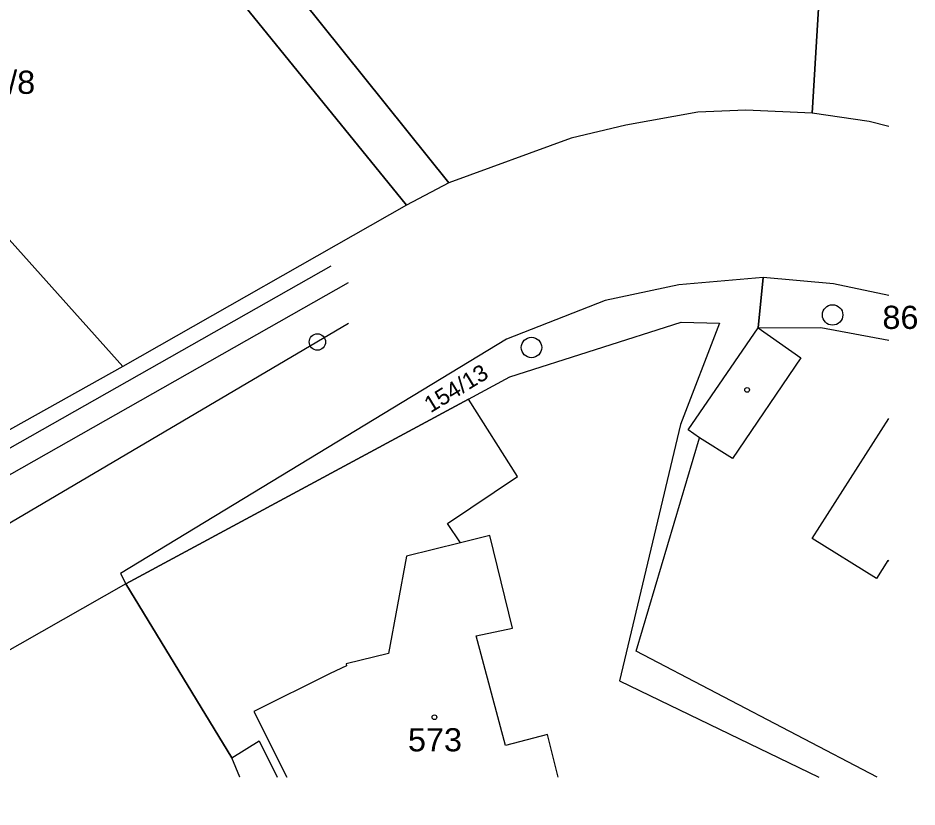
# Model space of a CAD drawing. Header units: millimetres. Extents: x 406050 to 619663, y -271768 to -128786.
# Drawn here: x 553242 to 619173, y -271658 to -213752 of the extents above; entities that cross this region are included whole.
import ezdxf

# ---------------------------------------------------------------- set-up
doc = ezdxf.new("R2010")
doc.units = ezdxf.units.MM
doc.header["$MEASUREMENT"] = 0
for name, color, linetype in [('BT_hranice_budov', 7, 'Continuous'), ('BT_hranice_parcel', 7, 'Continuous'), ('BT_mapove_znacky', 7, 'Continuous'), ('BT_text_parcel', 7, 'Continuous'), ('BT_vnitrni_kresby', 7, 'Continuous'), ('Situace - koordinační', 7, 'Continuous')]:
    doc.layers.add(name, color=color, linetype=linetype)
doc.styles.add('GENEROVANÝ_STYL_3', font='HelveticaNeue.ttc')
doc.linetypes.add('Elektřina - Elektrické vedení NN', pattern='A,0,[4,C.3. Koordinacni situace1.Shx,S=45.238095,R=0,X=0,Y=0.227838],-6150,0', length=6150)
doc.linetypes.add('K_ Kanalizace splašková', pattern='A,0,[2,C.3. Koordinacni situace1.Shx,S=19.047619,R=0,X=0,Y=0],-3150,0', length=3150)
doc.linetypes.add('Vodovod - Podzemní', pattern='A,0,[3,C.3. Koordinacni situace1.Shx,S=59.52381,R=0,X=0,Y=0],-8250,0', length=8250)

msp = doc.modelspace()

# ---------------------------------------------------------------- linework, layer by layer
at = {"layer": 'BT_hranice_budov', "color": 7, "linetype": 'Continuous', "lineweight": 13, "flags": 128}
for points in [[(617108, -253617.7), (617041.9, -253576.5), (616211.9, -254896.5), (611491.9, -251946.5), (617108, -243140.2)], [(592850.9, -269475.5), (592071.9, -266346.5), (589001.9, -267136.5), (586841.9, -259106.5), (589511.9, -258526.5), (587851.9, -251736.5), (585691.9, -252266.5), (581731.9, -253236.5), (580421.9, -260386.5), (577311.9, -261146.5), (577331.9, -261296.5), (576141.9, -261866.5), (570531.9, -264636.5), (572961.2, -269475.5)]]:
    msp.add_lwpolyline(points, dxfattribs=at)
at = {"layer": 'BT_hranice_parcel', "color": 7, "linetype": 'Continuous', "lineweight": 13, "flags": 128}
for points in [[(581331.9, -164756.5), (590791.9, -175936.5), (599151.9, -185796.5), (612631.9, -201716.5), (611491.9, -220726.5), (606611.9, -220526.5), (603091.9, -220656.5), (597811.9, -221616.5), (593811.9, -222576.5), (584841.9, -225856.5), (553831.9, -187186.5)], [(581731.9, -227486.5), (537871.9, -173476.5), (540731.9, -171236.5), (553831.9, -187186.5), (584841.9, -225856.5)], [(560921.9, -239336.5), (544881.9, -221406.5), (539211.9, -214356.5), (526781.9, -198666.5), (518321.9, -189536.5), (537871.9, -173476.5), (581731.9, -227486.5)], [(534411.9, -221286.5), (535401.9, -217556.5), (539211.9, -214356.5), (544881.9, -221406.5), (560921.9, -239336.5), (545561.9, -247926.5), (540141.9, -241276.5), (534771.9, -234966.5), (527331.9, -226126.5)]]:
    msp.add_lwpolyline(points, close=True, dxfattribs=at)
for points in [[(617108, -221718.9), (615671.9, -221346.5), (611491.9, -220726.5), (612631.9, -201716.5), (616011.9, -195866.5), (617108, -193971)], [(616253, -269475.5), (598581.9, -260226.5), (603231.9, -244566.5), (602391.9, -243976.5), (607531.9, -236486.5), (607901.9, -232786.5), (601711.9, -233336.5), (596301.9, -234476.5), (589061.9, -237316.5), (560761.9, -254516.5), (561141.9, -255286.5), (586281.9, -241736.5), (589321.9, -240076.5), (601871.9, -236086.5), (604691.9, -236156.5), (601831.9, -243586.5), (597361.9, -262406.5), (611973.8, -269475.5)], [(617108, -234113), (613041.9, -233266.5), (607901.9, -232786.5), (607531.9, -236486.5), (612111.9, -236466.5), (617108, -237404.2)], [(592850.9, -269475.5), (592071.9, -266346.5), (589001.9, -267136.5), (586841.9, -259106.5), (589511.9, -258526.5), (587851.9, -251736.5), (585691.9, -252266.5), (584741.9, -250856.5), (589871.9, -247406.5), (586281.9, -241736.5), (589321.9, -240076.5), (601871.9, -236086.5), (604691.9, -236156.5), (601831.9, -243586.5), (597361.9, -262406.5), (611973.8, -269475.5)], [(616253, -269475.5), (598581.9, -260226.5), (603231.9, -244566.5), (602391.9, -243976.5), (607531.9, -236486.5), (612111.9, -236466.5), (617108, -237404.2)], [(592850.9, -269475.5), (592071.9, -266346.5), (589001.9, -267136.5), (586841.9, -259106.5), (589511.9, -258526.5), (587851.9, -251736.5), (585691.9, -252266.5), (584741.9, -250856.5), (589871.9, -247406.5), (586281.9, -241736.5), (561141.9, -255286.5), (568921.9, -268046.5), (570921.9, -266796.5), (572256.6, -269475.5)], [(569501.5, -269475.5), (569501.9, -269466.5), (568921.9, -268046.5), (561141.9, -255286.5), (536224.7, -269475.5)], [(569501.5, -269475.5), (569501.9, -269466.5), (568921.9, -268046.5), (570921.9, -266796.5), (572256.6, -269475.5)]]:
    msp.add_lwpolyline(points, dxfattribs=at)
at = {"layer": 'BT_hranice_parcel', "color": 66, "linetype": 'Continuous', "lineweight": 20, "true_color": 0x6d6f03}
msp.add_circle((575198.2, -237531.1), 600, dxfattribs=at)
at = {"layer": 'BT_mapove_znacky', "color": 7, "linetype": 'Continuous', "lineweight": 13}
for centre, radius in [((612981.9, -235546.5), 750), ((590901.9, -237936.5), 750), ((606711.9, -241046.5), 175), ((583781.9, -265066.5), 175)]:
    msp.add_circle(centre, radius, dxfattribs=at)
at = {"layer": 'BT_vnitrni_kresby', "color": 7, "linetype": 'Continuous', "lineweight": 13, "flags": 128}
for points in [[(607531.9, -236486.5), (610641.9, -238686.5)], [(610641.9, -238686.5), (605651.9, -246076.5)], [(611491.9, -251946.5), (617108, -243140.2)], [(605651.9, -246076.5), (603231.9, -244566.5)], [(585691.9, -252266.5), (581731.9, -253236.5)], [(616211.9, -254896.5), (611491.9, -251946.5)], [(581731.9, -253236.5), (580421.9, -260386.5)], [(617041.9, -253576.5), (616211.9, -254896.5)], [(617108, -253617.7), (617041.9, -253576.5)], [(580421.9, -260386.5), (577311.9, -261146.5)], [(577331.9, -261296.5), (576141.9, -261866.5)], [(577311.9, -261146.5), (577331.9, -261296.5)]]:
    msp.add_lwpolyline(points, dxfattribs=at)
at = {"layer": 'Situace - koordinační', "color": 246, "linetype": 'Elektřina - Elektrické vedení NN', "lineweight": 20, "true_color": 0x7b0011}
msp.add_lwpolyline([(511784.4, -268497.2), (576203.3, -231935.1)], dxfattribs=at)
at = {"layer": 'Situace - koordinační', "color": 153, "linetype": 'Vodovod - Podzemní', "lineweight": 20, "true_color": 0x6ea3d8}
msp.add_lwpolyline([(577454.2, -233186), (569089.2, -237933.7), (547495, -250189.9), (523065.9, -264055.1), (512391.6, -270113.5)], dxfattribs=at)
at = {"layer": 'Situace - koordinační', "color": 66, "linetype": 'K_ Kanalizace splašková', "lineweight": 20, "true_color": 0x6d6f03}
msp.add_lwpolyline([(577492.4, -236178.4), (518200.6, -271138.4), (511449.9, -271657.7)], dxfattribs=at)

# ---------------------------------------------------------------- texts
at = {"layer": 'BT_text_parcel', "color": 7, "linetype": 'Continuous', "lineweight": 13, "char_height": 1700, "attachment_point": 5, "style": 'GENEROVANÝ_STYL_3'}
for s, insert in [('\\A1;{\\pqc;\\fHelvetica Neue|b0|i0|c0|p0;\\W1.000000;154/8}', (551531.9, -218483.5)), ('\\A1;{\\pqc;\\fHelvetica Neue|b0|i0|c0|p0;\\W1.000000;86}', (617956.3, -235734.1)), ('\\A1;{\\pqc;\\fHelvetica Neue|b0|i0|c0|p0;\\W1.000000;573}', (583821.9, -266733.9))]:
    msp.add_mtext(s, dxfattribs=dict(at, insert=insert))
at = {"layer": 'BT_text_parcel', "color": 7, "linetype": 'Continuous', "lineweight": 13, "insert": (585368.1, -240936.6), "char_height": 1194.971, "attachment_point": 5, "rotation": 31.4, "style": 'GENEROVANÝ_STYL_3'}
msp.add_mtext('\\A1;{\\pqc;\\fHelvetica Neue|b0|i0|c0|p0;\\W1.000000;154/13}', dxfattribs=at)

doc.saveas('drawing.dxf')
